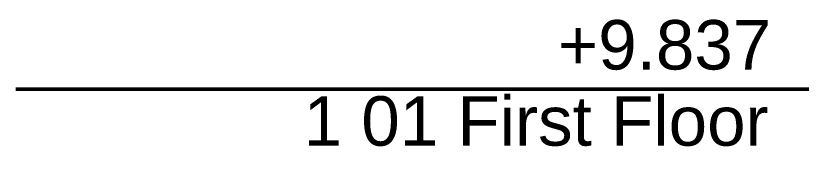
# Model space of a CAD drawing. Header units: millimetres. Extents: x -48147 to 1428745, y -495156 to 18123.
# Drawn here: x 1354000 to 1357174, y -486145 to -485552 of the extents above; entities that cross this region are included whole.
import ezdxf

# ---------------------------------------------------------------- set-up
doc = ezdxf.new("R2010")
doc.units = ezdxf.units.MM
doc.header["$MEASUREMENT"] = 0
doc.linetypes.add('Wipeout_Contour', pattern=[1000, 0, -1000])
doc.layers.add('0_Pen_No__25', color=7, linetype='Continuous', lineweight=50, true_color=0x2a2a2a)
doc.layers.add('0_Pen_No__6', color=7, linetype='Continuous', lineweight=35)
doc.styles.add('GENERATED_STYLE_2', font='')
doc.styles.get('GENERATED_STYLE_2').set_extended_font_data('Swis721 BT')

# ---------------------------------------------------------------- blocks, each defined once
blk = doc.blocks.new('S-27 Building Section_STORY_MARKER', base_point=(1341556.5, -489899))
at = {"color": 254, "linetype": 'Wipeout_Contour', "lineweight": 0, "ltscale": 5761011.122699951}
blk.add_wipeout([(1354000.3, -485552.5), (1354000.3, -486145.4), (1357662.3, -486145.4), (1357662.3, -485552.5)], dxfattribs=at)
at = {"layer": '0_Pen_No__25', "linetype": 'Continuous'}
for p in [(1354000.3, -485849), (1357462.3, -485849)]:
    blk.add_line(p, (1357062.3, -485849), dxfattribs=at)
at = {"layer": '0_Pen_No__6', "char_height": 200, "attachment_point": 1, "style": 'GENERATED_STYLE_2'}
for s, insert in [('\\A1;{\\fSwis721 BT|b0|i0|c0|p34;+9.837}', (1356190.8, -485570.1)), ('\\A1;{\\fSwis721 BT|b0|i0|c0|p34;1 01 First Floor}', (1355163.7, -485878.2))]:
    blk.add_mtext(s, dxfattribs=dict(at, insert=insert))

msp = doc.modelspace()

# ---------------------------------------------------------------- block references
at = {"linetype": 'Continuous', "lineweight": 0}
msp.add_blockref('S-27 Building Section_STORY_MARKER', (1341556.5, -489899), dxfattribs=at)

doc.saveas('drawing.dxf')
